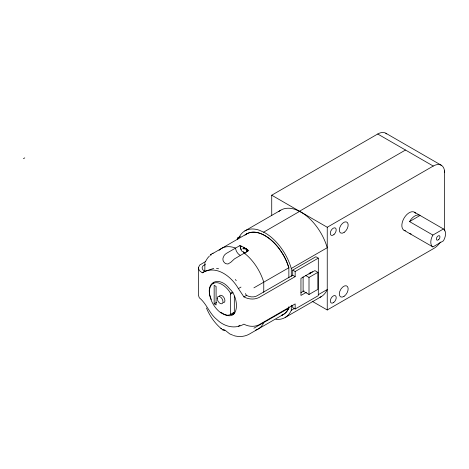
<?xml version="1.0" encoding="UTF-8"?>
<svg xmlns="http://www.w3.org/2000/svg" width="469" height="469" viewBox="0 0 469 469"><rect width="100%" height="100%" fill="white"/><g stroke="black" fill="none" stroke-linecap="round" stroke-linejoin="round"><path stroke-width="0.7" d="M243.112 248.5C246.295 249.842 241.693 247.55 243.487 248.699M244.238 253.782L244.302 253.137L248.74 250.587L244.367 247.614L239.987 245.533L226.709 253.207A8.342 5.487 -68.1 0 0 224.123 255.546L222.968 258.132L222.957 260.019L223.49 261.573L225.489 263.625L227.963 264.006L230.777 262.306L234.512 258.859L244.302 253.137L245.949 254.462A36.518 21.082 60 0 1 263.76 282.227L263.76 292.322M204.918 262.781L204.818 271.006M213.202 283.768L213.729 282.584M409.554 221.597L409.619 221.462A10.441 6.027 -60 0 1 420.06 215.435L409.554 221.597L432.881 235.069L443.451 228.966L444.559 229.992A10.441 6.027 -60 0 1 444.559 238.516L443.451 240.82L432.881 246.923L404.008 230.279M432.881 235.069L431.773 237.373A10.441 6.027 -60 0 0 431.773 245.897L432.881 246.923M292.726 305.413L292.726 307.605L295.159 309.012L295.159 303.9L260.723 323.78C255.804 327.227 249.045 326.981 243.903 324.155C234.928 329.473 224.118 326.623 216.954 319.594C209.385 313.708 206.7 303.613 199.29 297.792L198.369 295.03L198.369 267.752L199.653 265.096L205.381 261.661M210.124 255.605L210.687 254.503L213.09 253.113M205.223 261.925L207.533 258.126L209.373 256.086M243.804 248.037C242.467 246.729 246.289 249.748 243.493 247.714L244.542 248.33M246.6 250.739A0.838 0.487 -60 0 1 247.093 249.883L247.48 249.649L246.254 248.787M245.955 248.957L244.63 248.253L247.186 249.825M205.311 264.51L202.977 265.888L202.045 267.758L202.708 269.71L204.83 271.311L213.758 268.42M23.45 158.645L24.781 157.877M271.727 215.699L271.727 195.204L377.727 134.005A16.122 9.31 -60 0 1 386.773 133.935M244.853 230.918L280.808 210.159M237.314 239.571L237.314 238.105L240.445 236.3M212.867 253.453L246.829 233.849M299.486 211.232L405.486 150.033M263.59 232.184L299.544 211.425M241.207 246.336L241.506 246.166M198.369 267.752L199.29 270.513L202.227 272.817L204.83 271.311M271.727 195.204L327.245 227.254L433.245 166.055A16.122 9.31 -60 0 1 444.641 172.639M202.227 272.817C216.279 264.41 231.428 276.517 238.387 288.576L240.99 287.075M230.537 293.242C227.952 288.857 224.159 285.023 219.345 283.17A17.851 10.306 60 0 0 209.461 292.926A17.851 10.306 60 0 0 221.444 313.186L224.733 314.763L227.828 315.262L230.537 314.652L230.537 293.242L232.425 292.152M230.537 294.057L233.058 292.603M214.157 303.812L216.086 304.926L216.086 286.436L214.157 285.328L214.157 303.812L216.678 302.358M291.29 276.399L291.29 268.473L327.245 247.714A40.094 23.151 60 0 0 300.963 212.082L295.394 209.508A40.094 23.151 60 0 0 278.686 211.712M238.387 288.576L243.903 296.877L246.506 295.37C250.088 297.416 254.884 297.598 258.284 295.101L292.726 275.215L295.159 276.622L295.159 271.504L318.31 258.138L318.31 295.646L295.159 309.012M292.726 275.215L292.726 270.097L315.877 256.736L318.31 258.138M295.159 276.622L260.723 296.502C255.804 299.949 249.045 299.703 243.903 296.877M230.537 314.652L234.318 312.471L234.318 296.138M312.524 271.709L300.951 278.393L300.951 295.441L306.433 292.275M309.007 274.031L314.91 270.619L317.865 272.325L317.865 289.373L309.007 294.485L303.103 291.079L303.103 276.868M305.46 275.391L309.007 277.437L317.865 272.325M238.445 326.119L240.011 325.216M300.951 292.627L304 290.868M283.253 314.517L249.291 334.121C244.484 336.871 238.586 337.1 233.357 335.523M275.93 319.336A40.094 23.151 60 0 0 291.29 310.273L294.444 308.45M318.41 294.614L327.245 289.514A40.094 23.151 60 0 1 319.964 297.328M285.164 317.478L321.118 296.719M312.102 301.233L327.245 309.974L433.954 248.365A15.119 8.729 -60 0 0 440.461 242.057M253.899 287.849L288.857 267.735L286.653 261.608A36.594 21.128 60 0 0 244.935 235.145M253.899 328.206L288.857 308.127L288.857 306.685M234.348 313.697L232.659 314.212L230.689 314.019M232.964 312.776L234.318 312.471M216.52 268.497L218.589 268.76M232.694 335.13L229.763 333.928L225.378 330.463L223.402 329.73L222.839 329.924L224.106 330.17A8.336 4.145 -53.9 0 0 224.915 330.059M243.493 247.714L243.98 247.849L243.675 247.573M243.581 247.638L243.98 247.849M243.13 248.377L244.144 248.975M385.788 133.208L441.306 165.258M377.727 134.005L433.245 166.055M414.449 212.193L443.451 228.966M237.314 238.105L238.533 238.809M292.726 270.097L295.159 271.504M245.369 253.143L241.787 251.073L240.62 249.139L240.62 247.368M210.687 254.503L211.478 254.96M245.867 249.021L247.093 249.883M220.817 312.207C239.63 325.545 239.911 297.833 229.757 288.968C218.742 274.512 203.716 282.479 211.296 299.533M206.407 307.928C209.702 315.848 214.691 323.17 221.298 328.699M220.858 328.347L222.922 330.006M243.159 248.259L243.511 248.582M409.554 233.456L409.619 233.515A10.441 6.027 -60 0 0 411.149 233.99M235.268 279.547L236.265 280.597M245.322 293.594L246.506 295.37M239.987 245.533L240.21 246.864A6.214 3.588 60 0 0 241.388 249.637M444.641 170.939L444.641 229.845A15.119 8.729 -60 0 1 444.6 230.947M327.245 227.254L327.245 309.974M310.091 272.436L310.091 273.855M309.007 277.437L309.007 294.485M291.29 305.225L291.29 310.273M288.857 277.836L288.857 267.735A36.518 21.082 60 0 0 245.451 234.764M247.48 249.649L247.48 251.706M246.594 250.851L246.594 252.216M405.538 230.748A10.441 6.027 -60 0 1 404.008 218.22A10.441 6.027 -60 0 1 415.622 213.284M240.626 247.257A0.838 0.487 -60 0 1 241.119 246.401M219.093 250.358A36.518 21.082 60 0 1 233.931 247.521L235.567 248.095L235.684 249.033A6.261 3.617 60 0 0 240.022 255.236M263.76 322.619A36.518 21.082 60 0 1 255.617 330.1M281.763 315.238A36.518 21.082 60 0 0 288.857 308.127L286.653 311.709A36.594 21.128 60 0 1 281.552 315.338M244.367 252.703A6.214 3.588 60 0 1 243.288 251.923M219.252 296.49A4.086 2.357 60 0 1 223.795 297.334A4.086 2.357 60 0 1 223.484 302.687M238.727 238.129A40.094 23.151 60 0 1 259.439 230.261L265.008 232.841A40.094 23.151 60 0 1 291.29 268.473M438.626 239.653A2.503 1.448 -60 0 0 439.418 235.772A2.503 1.448 -60 0 0 436.457 238.404A2.503 1.448 -60 0 0 438.626 239.653M217.223 298.413A4.086 2.357 60 0 0 221.556 303.801A4.086 2.357 60 0 0 221.556 298.026A4.086 2.357 60 0 0 217.223 298.413M344.135 232.395A6.267 3.617 -60 0 0 347.365 222.494A6.267 3.617 -60 0 0 339.726 227.694A6.267 3.617 -60 0 0 344.135 232.395M344.029 296.355A6.267 3.617 -60 0 0 347.412 286.453A6.267 3.617 -60 0 0 339.755 291.466A6.267 3.617 -60 0 0 344.029 296.355M333.729 302.446A4.174 2.409 -60 0 0 335.564 295.875A4.174 2.409 -60 0 0 330.516 299.714A4.174 2.409 -60 0 0 333.729 302.446M334.004 234.465A4.174 2.409 -60 0 0 335.323 227.993A4.174 2.409 -60 0 0 330.387 232.372A4.174 2.409 -60 0 0 334.004 234.465"/></g></svg>
